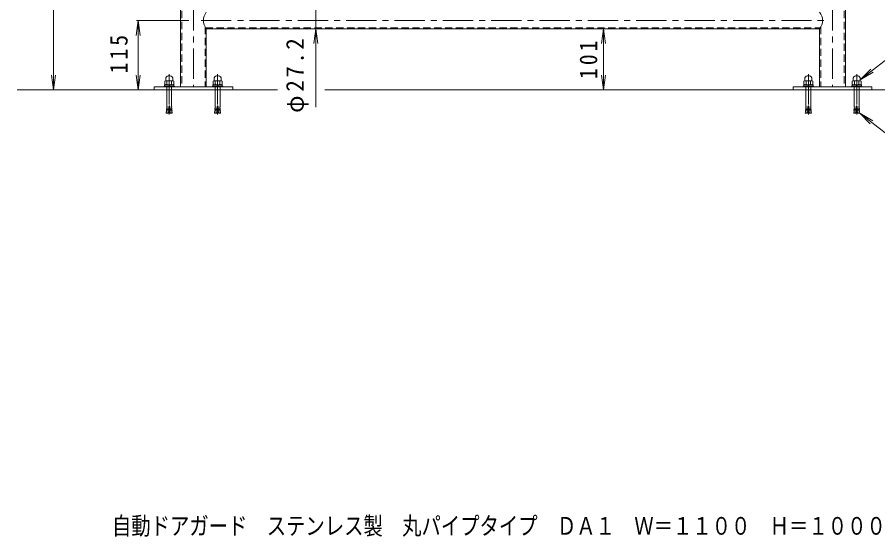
# Model space of a CAD drawing. Units: millimetres at full size, sheet at 1:10; details may follow other scales. Extents: x -1002 to 1844, y -1369 to 1156.
# Drawn here: x -1002 to 422, y -1369 to -510 of the extents above; entities that cross this region are included whole.
import ezdxf
from ezdxf.enums import TextEntityAlignment as Align

# ---------------------------------------------------------------- set-up
doc = ezdxf.new("R2010")
doc.units = ezdxf.units.MM
doc.header["$LTSCALE"] = 10
doc.linetypes.add('CHAIN1', pattern=[8, 5, -1, 1, -1])
doc.linetypes.add('DASHED1', pattern=[1.8, 1.2, -0.6])
for name, color, linetype, lineweight in [('0-0_通り芯', 4, 'Continuous', 9), ('0-4_その他', 7, 'Continuous', 9), ('0-5_寸法', 2, 'Continuous', 9), ('0-9', 2, 'Continuous', 9), ('0-C', 7, 'Continuous', 9)]:
    doc.layers.add(name, color=color, linetype=linetype, lineweight=lineweight)
doc.styles.add('ＭＳ ゴシック', font='')
doc.styles.get('ＭＳ ゴシック').set_extended_font_data('MS Gothic')

msp = doc.modelspace()

# ---------------------------------------------------------------- linework, layer by layer
at = {"layer": '0-0_通り芯'}
for p, q in [((-731.78, 238.59), (-731.78, -625.06)), ((368.22, 238.59), (368.22, -625.06)), ((-689.08, -528.66), (-689.08, -625.06)), ((-689.08, -528.66), (325.52, -528.66)), ((325.52, -528.66), (325.52, -625.06)), ((-645.43, -625.06), (-775.43, -625.06)), ((-645.43, -625.06), (-645.43, -630.06)), ((281.87, -625.06), (281.87, -630.06)), ((281.87, -625.06), (411.87, -625.06))]:
    msp.add_line(p, q, dxfattribs=at)
at = {"layer": '0-0_通り芯', "linetype": 'DASHED1'}
for p, q in [((-729.78, 238.59), (-729.78, -625.06)), ((366.22, 238.59), (366.22, -625.06)), ((-691.08, -525.79), (-691.08, -625.06)), ((327.52, -525.79), (327.52, -625.06)), ((-690.22, -527.16), (326.65, -527.16))]:
    msp.add_line(p, q, dxfattribs=at)
at = {"layer": '0-0_通り芯', "linetype": 'CHAIN1'}
for p, q in [((-710.43, 238.59), (-710.43, -625.06)), ((346.87, 238.59), (346.87, -625.06)), ((-697.77, -515.06), (335.86, -515.06)), ((-750.43, -604.13), (-750.43, -670.7)), ((-670.43, -604.13), (-670.43, -670.7)), ((306.87, -604.13), (306.87, -670.7)), ((386.87, -604.13), (386.87, -670.7))]:
    msp.add_line(p, q, dxfattribs=at)
at = {"layer": '0-0_通り芯'}
for points in [[(-775.43, -625.06), (-775.43, -630.06), (-645.43, -630.06)], [(411.87, -625.06), (411.87, -630.06), (281.87, -630.06)]]:
    msp.add_lwpolyline(points, dxfattribs=at)
for centre, start, end in [((-672.62, -515.06), 140.43134, 219.56874), ((309.06, -515.06), 320.43126, 39.56866)]:
    msp.add_arc(centre, 21.35, start, end, dxfattribs=at)
at = {"layer": '0-4_その他'}
for p, q in [((-941.78, -630.06), (-941.78, 369.94)), ((-508.01, -461.73), (-508.01, -658.4)), ((-801.78, -515.06), (-805.05, -539.84)), ((-804.78, -515.06), (-717.77, -515.06)), ((-801.78, -515.06), (-798.52, -539.84)), ((-801.78, -630.06), (-801.78, -515.06)), ((-508.01, -528.66), (-511.27, -553.44)), ((-508.01, -528.66), (-504.75, -553.44)), ((-31.98, -528.66), (-35.24, -553.44)), ((-31.98, -528.66), (-28.71, -553.44)), ((-31.98, -630.06), (-31.98, -528.66)), ((495.48, -532.68), (392.62, -613.52)), ((392.62, -613.52), (410.09, -595.64)), ((-941.78, -630.06), (-945.05, -605.27)), ((-941.78, -630.06), (-938.52, -605.27)), ((-801.78, -630.06), (-805.05, -605.27)), ((-801.78, -630.06), (-798.52, -605.27)), ((-31.98, -630.06), (-35.24, -605.27)), ((-31.98, -630.06), (-28.71, -605.27)), ((392.62, -613.52), (414.12, -600.77)), ((-804.78, -630.06), (-806.88, -630.06)), ((391.9, -668.14), (409.37, -686.02)), ((391.9, -668.14), (413.4, -680.89)), ((494.76, -748.98), (391.9, -668.14))]:
    msp.add_line(p, q, dxfattribs=at)
at = {"layer": '0-5_寸法'}
for p, q in [((-756.18, -609.92), (-756.18, -614.41)), ((-744.68, -614.41), (-744.68, -609.92)), ((-676.18, -609.92), (-676.18, -614.41)), ((-664.68, -614.41), (-664.68, -609.92)), ((301.12, -609.92), (301.12, -614.41)), ((312.62, -614.41), (312.62, -609.92)), ((381.12, -609.92), (381.12, -614.41)), ((392.62, -614.41), (392.62, -609.92)), ((-756.45, -614.85), (-757.94, -615.71)), ((-757.94, -615.71), (-757.94, -620.7)), ((-756.64, -621.46), (-757.94, -620.7)), ((-744.23, -614.96), (-756.64, -614.96)), ((-756.43, -614.84), (-756.45, -614.85)), ((-754.19, -615.71), (-754.19, -620.7)), ((-746.68, -615.71), (-746.68, -620.7)), ((-744.43, -614.84), (-742.93, -615.71)), ((-744.23, -621.46), (-742.93, -620.7)), ((-742.93, -615.71), (-742.93, -620.7)), ((-676.45, -614.85), (-677.94, -615.71)), ((-677.94, -615.71), (-677.94, -620.7)), ((-676.64, -621.46), (-677.94, -620.7)), ((-664.23, -614.96), (-676.64, -614.96)), ((-676.43, -614.84), (-676.45, -614.85)), ((-674.19, -615.71), (-674.19, -620.7)), ((-666.68, -615.71), (-666.68, -620.7)), ((-664.43, -614.84), (-662.93, -615.71)), ((-664.23, -621.46), (-662.93, -620.7)), ((-662.93, -615.71), (-662.93, -620.7)), ((300.85, -614.85), (299.36, -615.71)), ((299.36, -615.71), (299.36, -620.7)), ((300.67, -621.46), (299.36, -620.7)), ((313.07, -614.96), (300.67, -614.96)), ((300.87, -614.84), (300.85, -614.85)), ((303.11, -615.71), (303.11, -620.7)), ((310.62, -615.71), (310.62, -620.7)), ((312.87, -614.84), (314.37, -615.71)), ((313.07, -621.46), (314.37, -620.7)), ((314.37, -615.71), (314.37, -620.7)), ((380.85, -614.85), (379.36, -615.71)), ((379.36, -615.71), (379.36, -620.7)), ((380.67, -621.46), (379.36, -620.7)), ((393.07, -614.96), (380.67, -614.96)), ((380.87, -614.84), (380.85, -614.85)), ((383.11, -615.71), (383.11, -620.7)), ((390.62, -615.71), (390.62, -620.7)), ((392.87, -614.84), (394.37, -615.71)), ((393.07, -621.46), (394.37, -620.7)), ((394.37, -615.71), (394.37, -620.7)), ((-754.43, -630.06), (-754.43, -654.72)), ((-746.43, -630.06), (-746.43, -654.72)), ((-674.43, -630.06), (-674.43, -654.72)), ((-666.43, -630.06), (-666.43, -654.72)), ((302.87, -630.06), (302.87, -654.72)), ((310.87, -630.06), (310.87, -654.72)), ((382.87, -630.06), (382.87, -654.72)), ((390.87, -630.06), (390.87, -654.72)), ((-755.29, -666.15), (-755.47, -668.14)), ((-755.47, -668.14), (-751.88, -668.46)), ((-751.7, -666.46), (-755.29, -666.15)), ((-754.89, -666.18), (-755.12, -664.16)), ((-751.53, -664.47), (-755.12, -664.16)), ((-754.72, -664.19), (-754.94, -662.16)), ((-751.36, -662.48), (-754.94, -662.16)), ((-754.54, -662.2), (-754.77, -660.17)), ((-751.18, -660.49), (-754.77, -660.17)), ((-754.37, -660.21), (-754.59, -658.18)), ((-751.01, -658.49), (-754.59, -658.18)), ((-750.83, -656.5), (-751.88, -668.46)), ((-750.83, -656.5), (-750.03, -656.5)), ((-750.03, -656.5), (-748.99, -668.46)), ((-749.86, -658.49), (-746.27, -658.18)), ((-749.68, -660.49), (-746.1, -660.17)), ((-749.51, -662.48), (-745.92, -662.16)), ((-749.34, -664.47), (-745.75, -664.16)), ((-749.16, -666.46), (-745.58, -666.15)), ((-745.4, -668.14), (-748.99, -668.46)), ((-746.5, -660.21), (-746.27, -658.18)), ((-746.32, -662.2), (-746.1, -660.17)), ((-746.15, -664.19), (-745.92, -662.16)), ((-745.97, -666.18), (-745.75, -664.16)), ((-745.58, -666.15), (-745.4, -668.14)), ((-675.29, -666.15), (-675.47, -668.14)), ((-675.47, -668.14), (-671.88, -668.46)), ((-671.7, -666.46), (-675.29, -666.15)), ((-674.89, -666.18), (-675.12, -664.16)), ((-671.53, -664.47), (-675.12, -664.16)), ((-674.72, -664.19), (-674.94, -662.16)), ((-671.36, -662.48), (-674.94, -662.16)), ((-674.54, -662.2), (-674.77, -660.17)), ((-671.18, -660.49), (-674.77, -660.17)), ((-674.37, -660.21), (-674.59, -658.18)), ((-671.01, -658.49), (-674.59, -658.18)), ((-670.83, -656.5), (-671.88, -668.46)), ((-670.83, -656.5), (-670.03, -656.5)), ((-670.03, -656.5), (-668.99, -668.46)), ((-669.86, -658.49), (-666.27, -658.18)), ((-669.68, -660.49), (-666.1, -660.17)), ((-669.51, -662.48), (-665.92, -662.16)), ((-669.34, -664.47), (-665.75, -664.16)), ((-669.16, -666.46), (-665.58, -666.15)), ((-665.4, -668.14), (-668.99, -668.46)), ((-666.5, -660.21), (-666.27, -658.18)), ((-666.32, -662.2), (-666.1, -660.17)), ((-666.15, -664.19), (-665.92, -662.16)), ((-665.97, -666.18), (-665.75, -664.16)), ((-665.58, -666.15), (-665.4, -668.14)), ((302.01, -666.15), (301.84, -668.14)), ((301.84, -668.14), (305.42, -668.46)), ((305.6, -666.46), (302.01, -666.15)), ((302.41, -666.18), (302.18, -664.16)), ((305.77, -664.47), (302.18, -664.16)), ((302.58, -664.19), (302.36, -662.16)), ((305.94, -662.48), (302.36, -662.16)), ((302.76, -662.2), (302.53, -660.17)), ((306.12, -660.49), (302.53, -660.17)), ((302.93, -660.21), (302.71, -658.18)), ((306.29, -658.49), (302.71, -658.18)), ((306.47, -656.5), (305.42, -668.46)), ((306.47, -656.5), (307.27, -656.5)), ((307.27, -656.5), (308.31, -668.46)), ((307.44, -658.49), (311.03, -658.18)), ((307.62, -660.49), (311.2, -660.17)), ((307.79, -662.48), (311.38, -662.16)), ((307.96, -664.47), (311.55, -664.16)), ((308.14, -666.46), (311.73, -666.15)), ((311.9, -668.14), (308.31, -668.46)), ((310.8, -660.21), (311.03, -658.18)), ((310.98, -662.2), (311.2, -660.17)), ((311.15, -664.19), (311.38, -662.16)), ((311.33, -666.18), (311.55, -664.16)), ((311.73, -666.15), (311.9, -668.14)), ((382.01, -666.15), (381.84, -668.14)), ((381.84, -668.14), (385.42, -668.46)), ((385.6, -666.46), (382.01, -666.15)), ((382.41, -666.18), (382.18, -664.16)), ((385.77, -664.47), (382.18, -664.16)), ((382.58, -664.19), (382.36, -662.16)), ((385.94, -662.48), (382.36, -662.16)), ((382.76, -662.2), (382.53, -660.17)), ((386.12, -660.49), (382.53, -660.17)), ((382.93, -660.21), (382.71, -658.18)), ((386.29, -658.49), (382.71, -658.18)), ((386.47, -656.5), (385.42, -668.46)), ((386.47, -656.5), (387.27, -656.5)), ((387.27, -656.5), (388.31, -668.46)), ((387.44, -658.49), (391.03, -658.18)), ((387.62, -660.49), (391.2, -660.17)), ((387.79, -662.48), (391.38, -662.16)), ((387.96, -664.47), (391.55, -664.16)), ((388.14, -666.46), (391.73, -666.15)), ((391.9, -668.14), (388.31, -668.46)), ((390.8, -660.21), (391.03, -658.18)), ((390.98, -662.2), (391.2, -660.17)), ((391.15, -664.19), (391.38, -662.16)), ((391.33, -666.18), (391.55, -664.16)), ((391.73, -666.15), (391.9, -668.14))]:
    msp.add_line(p, q, dxfattribs=at)
at = {"layer": '0-5_寸法', "linetype": 'DASHED1'}
for p, q in [((-754.43, -625.06), (-754.43, -630.06)), ((-754.19, -616.74), (-754.19, -620.7)), ((-746.43, -625.06), (-746.43, -630.06)), ((-674.43, -625.06), (-674.43, -630.06)), ((-674.19, -616.74), (-674.19, -620.7)), ((-666.43, -625.06), (-666.43, -630.06)), ((302.87, -625.06), (302.87, -630.06)), ((303.11, -616.74), (303.11, -620.7)), ((310.87, -625.06), (310.87, -630.06)), ((382.87, -625.06), (382.87, -630.06)), ((383.11, -616.74), (383.11, -620.7)), ((390.87, -625.06), (390.87, -630.06))]:
    msp.add_line(p, q, dxfattribs=at)
at = {"layer": '0-5_寸法'}
for centre, radius, start, end in [((-750.43, -612.96), 6.5, 27.79579, 152.20421), ((-670.43, -612.96), 6.5, 27.79579, 152.20421), ((306.87, -612.96), 6.5, 27.79579, 152.20421), ((386.87, -612.96), 6.5, 27.79579, 152.20421), ((-756.64, -619.32), 4.36, 55.84651, 90.00017), ((-756.64, -617.09), 4.36, 269.99983, 304.15349), ((-756.68, -614.41), 0.5, 299.99968, 0), ((-750.43, -624.69), 9.73, 67.32404, 112.67596), ((-750.43, -611.72), 9.73, 247.32404, 292.67596), ((-744.23, -619.32), 4.36, 89.99983, 124.15349), ((-744.23, -617.09), 4.36, 235.84651, 270.00017), ((-744.18, -614.41), 0.5, 180, 240.00032), ((-676.63, -619.32), 4.36, 55.84651, 90.00017), ((-676.63, -617.09), 4.36, 269.99983, 304.15349), ((-676.68, -614.41), 0.5, 299.99968, 0), ((-670.43, -624.69), 9.73, 67.32404, 112.67596), ((-670.43, -611.72), 9.73, 247.32404, 292.67596), ((-664.23, -619.32), 4.36, 89.99983, 124.15349), ((-664.23, -617.09), 4.36, 235.84651, 270.00017), ((-664.18, -614.41), 0.5, 180, 240.00032), ((300.67, -619.32), 4.36, 55.84651, 90.00017), ((300.67, -617.09), 4.36, 269.99983, 304.15349), ((300.62, -614.41), 0.5, 299.99968, 0), ((306.87, -624.69), 9.73, 67.32404, 112.67596), ((306.87, -611.72), 9.73, 247.32404, 292.67596), ((313.07, -619.32), 4.36, 89.99983, 124.15349), ((313.07, -617.09), 4.36, 235.84651, 270.00017), ((313.12, -614.41), 0.5, 180, 240.00032), ((380.67, -619.32), 4.36, 55.84651, 90.00017), ((380.67, -617.09), 4.36, 269.99983, 304.15349), ((380.62, -614.41), 0.5, 299.99968, 0), ((386.87, -624.69), 9.73, 67.32404, 112.67596), ((386.87, -611.72), 9.73, 247.32404, 292.67596), ((393.07, -619.32), 4.36, 89.99983, 124.15349), ((393.07, -617.09), 4.36, 235.84651, 270.00017), ((393.12, -614.41), 0.5, 180, 240.00032), ((-776.62, -655.42), 22.2, 352.86598, 1.81982), ((-724.25, -655.42), 22.2, 178.18018, 187.13402), ((-696.62, -655.42), 22.2, 352.86598, 1.81982), ((-644.25, -655.42), 22.2, 178.18018, 187.13402), ((280.68, -655.42), 22.2, 352.86598, 1.81982), ((333.05, -655.42), 22.2, 178.18018, 187.13402), ((360.68, -655.42), 22.2, 352.86598, 1.81982), ((413.05, -655.42), 22.2, 178.18018, 187.13402)]:
    msp.add_arc(centre, radius, start, end, dxfattribs=at)
at = {"layer": '0-9'}
for p, q in [((-758.93, -623.46), (-758.93, -625.06)), ((-758.93, -625.06), (-741.93, -625.06)), ((-758.13, -621.46), (-742.73, -621.46)), ((-758.13, -621.46), (-758.13, -623.46)), ((-750.68, -621.46), (-751.22, -623.46)), ((-749.65, -621.46), (-750.18, -623.46)), ((-742.73, -621.46), (-742.73, -623.46)), ((-678.93, -623.46), (-678.93, -625.06)), ((-678.93, -625.06), (-661.93, -625.06)), ((-678.13, -621.46), (-662.73, -621.46)), ((-678.13, -621.46), (-678.13, -623.46)), ((-670.68, -621.46), (-671.22, -623.46)), ((-669.65, -621.46), (-670.18, -623.46)), ((-662.73, -621.46), (-662.73, -623.46)), ((298.37, -623.46), (298.37, -625.06)), ((298.37, -625.06), (315.37, -625.06)), ((299.17, -621.46), (314.57, -621.46)), ((299.17, -621.46), (299.17, -623.46)), ((306.62, -621.46), (306.08, -623.46)), ((307.65, -621.46), (307.12, -623.46)), ((314.57, -621.46), (314.57, -623.46)), ((378.37, -623.46), (378.37, -625.06)), ((378.37, -625.06), (395.37, -625.06)), ((379.17, -621.46), (394.57, -621.46)), ((379.17, -621.46), (379.17, -623.46)), ((386.62, -621.46), (386.08, -623.46)), ((387.65, -621.46), (387.12, -623.46)), ((394.57, -621.46), (394.57, -623.46))]:
    msp.add_line(p, q, dxfattribs=at)
for points in [[(-758.93, -623.46), (-741.93, -623.46), (-741.93, -625.06)], [(-678.93, -623.46), (-661.93, -623.46), (-661.93, -625.06)], [(298.37, -623.46), (315.37, -623.46), (315.37, -625.06)], [(378.37, -623.46), (395.37, -623.46), (395.37, -625.06)]]:
    msp.add_lwpolyline(points, dxfattribs=at)
at = {"layer": '0-C'}
for p, q in [((-1001.94, -630.06), (-571.47, -630.06)), ((-492.94, -630.06), (281.87, -630.06)), ((411.87, -630.06), (642.45, -630.06))]:
    msp.add_line(p, q, dxfattribs=at)

# ---------------------------------------------------------------- texts
at = {"layer": '0-0_通り芯', "color": 2, "style": 'ＭＳ ゴシック', "width": 0.8}
msp.add_text('自動ドアガード\u3000ステンレス製\u3000丸パイプタイプ\u3000ＤＡ１\u3000Ｗ＝１１００\u3000Ｈ＝１０００', height=29.33, dxfattribs=at).set_placement((-845.2, -1374.41), align=Align.BOTTOM_LEFT)
at = {"layer": '0-4_その他', "color": 2, "char_height": 29.33, "attachment_point": 7, "rotation": 90, "style": 'ＭＳ ゴシック'}
for s, insert in [('\\T1.27;\\W0.9;115', (-818.87, -602.59)), ('\\T1.22;\\W0.95;φ27.2', (-519.94, -667.9)), ('\\T1.27;\\W0.9;101', (-41.98, -611.86))]:
    msp.add_mtext(s, dxfattribs=dict(at, insert=insert))

doc.saveas('drawing.dxf')
